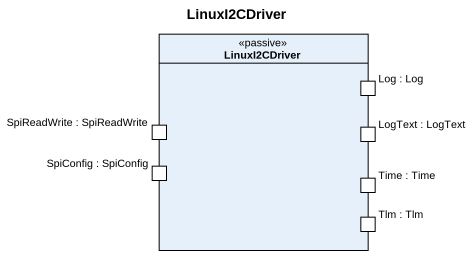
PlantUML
@startuml
title LinuxI2CDriver
rectangle LinuxI2CDriver <<passive>> {
  port "Log : Log" as Log_Log
  port "SpiReadWrite : SpiReadWrite" as SpiReadWrite_SpiReadWrite
  port "LogText : LogText" as LogText_LogText
  port "SpiConfig : SpiConfig" as SpiConfig_SpiConfig
  port "Time : Time" as Time_Time
  port "Tlm : Tlm" as Tlm_Tlm
}
@enduml
